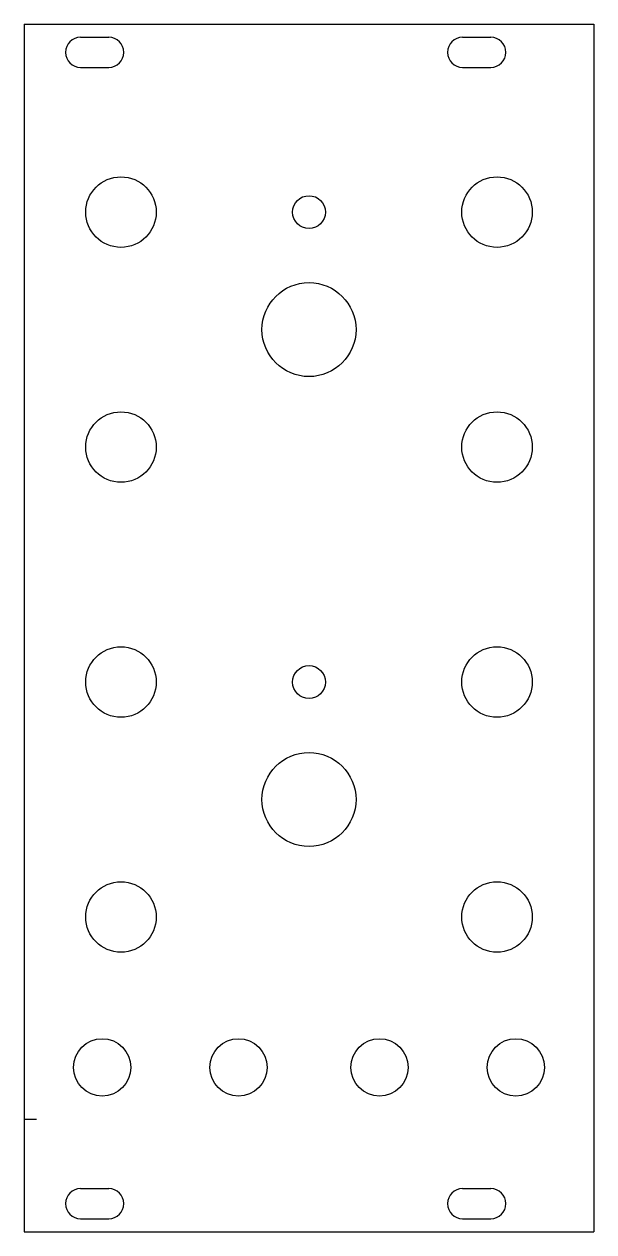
# Model space of a CAD drawing. Extents: x 0 to 61, y 0 to 128.
import ezdxf

# ---------------------------------------------------------------- set-up
doc = ezdxf.new("R2010")
doc.units = 0
for name, color, linetype in [('DXF_EG_PANEL_1_0_MODEL_DX0', 7, 'CONTINUOUS'), ('DXF_EG_PANEL_1_0_MODEL_DXF', 7, 'CONTINUOUS'), ('LAYER1', 7, 'CONTINUOUS')]:
    doc.layers.add(name, color=color, linetype=linetype)

msp = doc.modelspace()

# ---------------------------------------------------------------- linework, layer by layer
at = {"layer": 'DXF_EG_PANEL_1_0_MODEL_DX0', "color": 178}
for p, q in [((0, 128.5), (0, 0)), ((60.6, 128.5), (60.6, 0)), ((46.64, 127.1), (49.64, 127.1)), ((46.64, 123.9), (49.64, 123.9)), ((46.64, 4.6), (49.64, 4.6)), ((46.64, 1.4), (49.64, 1.4))]:
    msp.add_line(p, q, dxfattribs=at)
for centre, radius in [((30.3, 108.5), 1.75), ((30.3, 96), 5), ((30.3, 58.5), 1.75)]:
    msp.add_circle(centre, radius, dxfattribs=at)
at = {"layer": 'DXF_EG_PANEL_1_0_MODEL_DX0', "color": 18}
msp.add_circle((30.3, 46), 5, dxfattribs=at)
at = {"layer": 'DXF_EG_PANEL_1_0_MODEL_DX0', "color": 178}
for centre, start, end in [((46.64, 125.5), 90, 270), ((49.64, 125.5), 270, 90), ((46.64, 3), 90, 270), ((49.64, 3), 270, 90)]:
    msp.add_arc(centre, 1.6, start, end, dxfattribs=at)
at = {"layer": 'DXF_EG_PANEL_1_0_MODEL_DXF', "color": 178}
for p, q in [((0, 128.5), (60.6, 128.5)), ((6, 127.1), (9, 127.1)), ((6, 123.9), (9, 123.9)), ((6, 4.6), (9, 4.6)), ((6, 1.4), (9, 1.4)), ((0, 0), (60.6, 0))]:
    msp.add_line(p, q, dxfattribs=at)
for centre, start, end in [((6, 125.5), 90, 270), ((9, 125.5), 270, 90), ((6, 3), 90, 270), ((9, 3), 270, 90)]:
    msp.add_arc(centre, 1.6, start, end, dxfattribs=at)
at = {"layer": 'LAYER1', "color": 7}
msp.add_line((0, 12), (1.3, 12), dxfattribs=at)
for centre, radius in [((10.3, 108.5), 3.75), ((50.3, 108.5), 3.75), ((10.3, 83.5), 3.75), ((50.3, 83.5), 3.75), ((10.3, 58.5), 3.75), ((50.3, 58.5), 3.75), ((10.3, 33.5), 3.75), ((50.3, 33.5), 3.75), ((8.3, 17.5), 3.05), ((22.8, 17.5), 3.05), ((37.8, 17.5), 3.05), ((52.3, 17.5), 3.05)]:
    msp.add_circle(centre, radius, dxfattribs=at)

doc.saveas('drawing.dxf')
